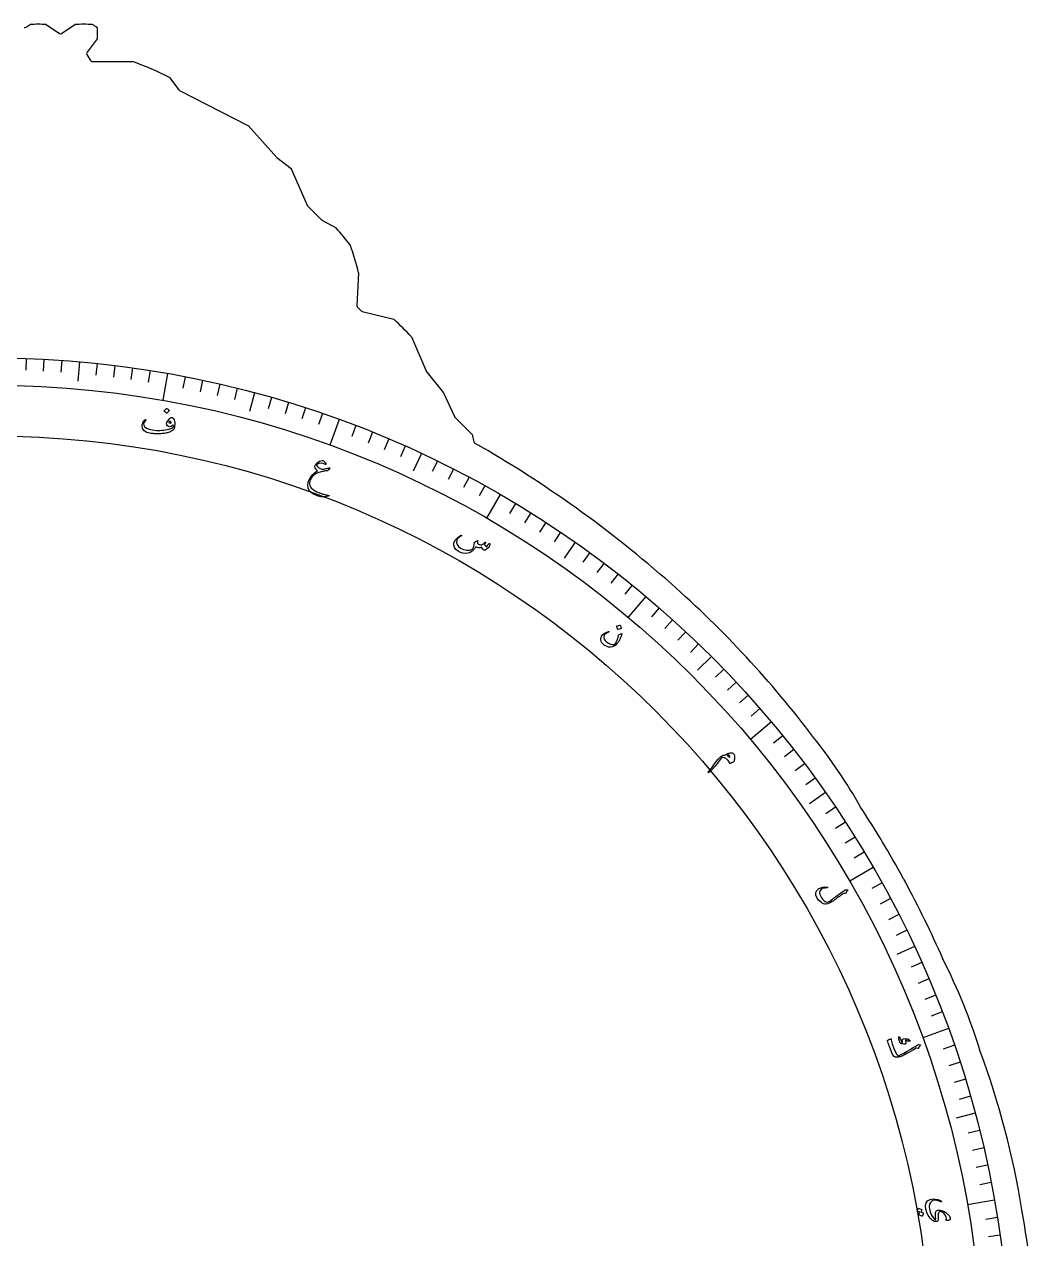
# Model space of a CAD drawing. Header units: millimetres. Extents: x -76 to 76, y -76 to 98.
# Drawn here: x 2.4 to 75.8, y 10 to 98.2 of the extents above; entities that cross this region are included whole.
import ezdxf

# ---------------------------------------------------------------- set-up
doc = ezdxf.new("R2010")
doc.units = ezdxf.units.MM
for name, color, linetype in [('CUT_OUTER', 1, 'Continuous'), ('ENGRAVE', 7, 'Continuous'), ('ENGRAVE_FINE', 8, 'Continuous'), ('TEXT', 5, 'Continuous')]:
    doc.layers.add(name, color=color, linetype=linetype)

msp = doc.modelspace()

# ---------------------------------------------------------------- linework, layer by layer
at = {"layer": 'CUT_OUTER'}
for points in [[(2.5774, 98.0095), (2.8622, 98.1993), (2.8653, 98.2012)], [(4.0279, 98.2012), (4.031, 98.1993), (4.9919, 97.5585)], [(5.1583, 97.5585), (6.1185, 98.1993), (6.1216, 98.2012)], [(7.7499, 97.1542), (7.7479, 97.1514), (6.9992, 96.1888)], [(6.989, 96.0196), (7.2413, 95.5985)], [(7.37, 95.5256), (10.3049, 95.5256), (10.3087, 95.5254)], [(12.9836, 94.3628), (12.9861, 94.3598), (13.6613, 93.4605)], [(13.7129, 93.417), (18.6802, 90.8749), (18.6831, 90.8732), (18.6855, 90.8708), (20.7679, 88.557), (20.7772, 88.5476), (20.7873, 88.539), (21.8203, 87.7356), (21.8231, 87.7331), (21.8248, 87.7298), (22.9754, 85.0844)], [(23.0068, 85.0382), (24.0183, 84.026)], [(24.0516, 84.0009), (25.0772, 83.4315), (25.0802, 83.4296)], [(26.7086, 80.1734), (26.7087, 80.1693), (26.5958, 77.7965)], [(26.6395, 77.6834), (26.912, 77.4108)], [(26.9817, 77.3714), (29.2643, 76.8009), (29.2675, 76.8)], [(30.5464, 75.5203), (30.5479, 75.5171), (31.586, 73.096)], [(31.6059, 73.0625), (32.87, 71.4536), (32.8725, 71.4501), (32.8745, 71.4463), (33.6762, 69.7293)], [(33.706, 69.6867), (34.9637, 68.4282), (34.9662, 68.4256), (34.967, 68.422), (35.0701, 67.9068)], [(66.2785, 36.1573), (66.3654, 35.9983)]]:
    msp.add_lwpolyline(points, dxfattribs=at)
for centre, radius, start, end in [((2.4942, 98.1343), 0.15, 251.583636, 303.690068), ((3.4466, 86.3846), 11.8309, 87.183704, 92.816287), ((6.7614, 85.2024), 13.0145, 87.182148, 92.817879), ((5.2259, 94.5604), 4.2411, 53.478201, 59.141933), ((-0.4968, 97.5613), 8.2568, 357.173706, 2.827973), ((5.0751, 97.6833), 0.15, 236.300401, 303.718677), ((7.1177, 96.0967), 0.15, 142.125016, 210.93096), ((7.37, 95.6756), 0.15, 210.93096, 270), ((0.3287, 68.9067), 28.4281, 63.566824, 69.447768), ((13.7813, 93.5505), 0.15, 216.89965, 242.897752), ((23.1129, 85.1442), 0.15, 203.506252, 224.979338), ((24.1244, 84.132), 0.15, 224.979338, 240.962936), ((12.124, 71.768), 17.4315, 36.554515, 41.989886), ((6.6655, 75.3452), 20.6165, 13.544099, 19.272729), ((26.7456, 77.7894), 0.15, 177.275371, 225), ((27.0181, 77.5169), 0.15, 225, 255.968132), ((15.7479, 62.0097), 20.0383, 42.395131, 47.569958), ((31.7238, 73.1552), 0.15, 203.20714, 218.157227), ((33.8121, 69.7927), 0.15, 205.027751, 224.983094), ((35.2172, 67.9362), 0.15, 191.309932, 237.357677), ((-7.0963, -6.2523), 85.2572, 48.504522, 60.306871), ((-1.5249, 0.0279), 76.8619, 37.1459, 48.513491), ((29.7159, 22.5363), 38.3794, 29.386133, 38.524283), ((0.3727, 0.2232), 75.0656, 28.690622, 33.238714), ((65.6009, 35.8542), 0.7423, 24.103527, 33.20116), ((0.1874, 0.0965), 75.2893, 23.704978, 28.480006), ((29.9322, 10.6349), 43.8781, 17.246438, 26.72148), ((14.824, 2.5199), 60.801, 9.09397, 20.330148), ((17.5879, 1.5848), 58.2356, 1.905618, 10.4323)]:
    msp.add_arc(centre, radius, start, end, dxfattribs=at)
at = {"layer": 'ENGRAVE'}
for points in [[(6.4487, 73.7084), (6.3253, 72.2982)], [(12.8482, 72.8659), (12.5041, 70.9142)], [(19.15, 71.4689), (18.7836, 70.1015)], [(25.3061, 69.5279), (24.6282, 67.6655)], [(31.2695, 67.0577), (30.6713, 65.7747)], [(36.995, 64.0772), (36.0041, 62.3609)], [(42.4389, 60.6091), (41.627, 59.4494)], [(47.5599, 56.6796), (46.2859, 55.1614)], [(52.3188, 52.3188), (51.3178, 51.3178)], [(56.6796, 47.5599), (55.1614, 46.2859)], [(60.6091, 42.4389), (59.4494, 41.627)], [(64.0772, 36.995), (62.3609, 36.0041)], [(67.0577, 31.2695), (65.7747, 30.6713)], [(69.5279, 25.3061), (67.6655, 24.6282)], [(71.4689, 19.15), (70.1015, 18.7836)], [(72.8659, 12.8482), (70.9142, 12.5041)]]:
    msp.add_lwpolyline(points, dxfattribs=at)
for radius in [73.99, 73.99, 72.0081, 68.3275, 68.3275]:
    msp.add_circle((0, 0), radius, dxfattribs=at)
at = {"layer": 'ENGRAVE_FINE'}
for points in [[(2.5822, 73.9449), (2.5526, 73.0961)], [(3.8723, 73.8886), (3.8279, 73.0404)], [(5.1613, 73.8098), (5.102, 72.9625)], [(7.7341, 73.5847), (7.6453, 72.74)], [(9.0171, 73.4385), (8.9136, 72.5954)], [(10.2974, 73.2699), (10.1792, 72.4288)], [(11.5746, 73.0791), (11.4417, 72.2401)], [(14.118, 72.6306), (13.9559, 71.7968)], [(15.3834, 72.3731), (15.2068, 71.5423)], [(16.6441, 72.0936), (16.4531, 71.266)], [(17.8998, 71.7922), (17.6943, 70.968)], [(20.3944, 71.1238), (20.1603, 70.3073)], [(21.6326, 70.757), (21.3842, 69.9447)], [(22.8642, 70.3687), (22.6017, 69.5609)], [(24.0888, 69.9589), (23.8123, 69.1558)], [(26.5156, 69.0756), (26.2113, 68.2827)], [(27.7171, 68.6023), (27.399, 67.8148)], [(28.9102, 68.1082), (28.5783, 67.3263)], [(30.0944, 67.5932), (29.749, 66.8173)], [(32.4351, 66.5018), (32.0627, 65.7384)], [(33.5908, 65.9256), (33.2051, 65.1688)], [(34.7362, 65.3293), (34.3374, 64.5793)], [(35.8711, 64.7131), (35.4593, 63.9702)], [(38.1077, 63.4218), (37.6702, 62.6938)], [(39.2087, 62.7471), (38.7586, 62.0268)], [(40.2978, 62.0532), (39.8352, 61.3409)], [(41.3747, 61.3405), (40.8997, 60.6363)], [(43.4902, 59.8592), (42.991, 59.172)], [(44.5283, 59.091), (44.0171, 58.4127)], [(45.5528, 58.3049), (45.0299, 57.6356)], [(46.5634, 57.501), (46.0289, 56.8409)], [(48.5418, 55.841), (47.9846, 55.1999)], [(49.509, 54.9853), (48.9406, 54.3541)], [(50.4611, 54.1129), (49.8818, 53.4917)], [(51.3978, 53.224), (50.8077, 52.613)], [(53.224, 51.3978), (52.613, 50.8077)], [(54.1129, 50.4611), (53.4917, 49.8818)], [(54.9853, 49.509), (54.3541, 48.9406)], [(55.841, 48.5418), (55.1999, 47.9846)], [(57.501, 46.5634), (56.8409, 46.0289)], [(58.3049, 45.5528), (57.6356, 45.0299)], [(59.091, 44.5283), (58.4127, 44.0171)], [(59.8592, 43.4902), (59.172, 42.991)], [(61.3405, 41.3747), (60.6363, 40.8997)], [(62.0532, 40.2978), (61.3409, 39.8352)], [(62.7471, 39.2087), (62.0268, 38.7586)], [(63.4218, 38.1077), (62.6938, 37.6702)], [(64.7131, 35.8711), (63.9702, 35.4593)], [(65.3293, 34.7362), (64.5793, 34.3374)], [(65.9256, 33.5908), (65.1688, 33.2051)], [(66.5018, 32.4351), (65.7384, 32.0627)], [(67.5932, 30.0944), (66.8173, 29.749)], [(68.1082, 28.9102), (67.3263, 28.5783)], [(68.6023, 27.7171), (67.8148, 27.399)], [(69.0756, 26.5156), (68.2827, 26.2113)], [(69.9589, 24.0888), (69.1558, 23.8123)], [(70.3687, 22.8642), (69.5609, 22.6017)], [(70.757, 21.6326), (69.9447, 21.3842)], [(71.1238, 20.3944), (70.3073, 20.1603)], [(71.7922, 17.8998), (70.968, 17.6943)], [(72.0936, 16.6441), (71.266, 16.4531)], [(72.3731, 15.3834), (71.5423, 15.2068)], [(72.6306, 14.118), (71.7968, 13.9559)], [(73.0791, 11.5746), (72.2401, 11.4417)], [(73.2699, 10.2974), (72.4288, 10.1792)]]:
    msp.add_lwpolyline(points, dxfattribs=at)
at = {"layer": 'TEXT'}
for points in [[(13.1378, 69.6657), (13.1926, 69.6593), (13.2425, 69.6285), (13.2872, 69.5733), (13.3269, 69.4937), (13.3567, 69.3942), (13.3719, 69.2795), (13.3725, 69.1495), (13.3585, 69.0042), (13.35, 68.9522), (13.3372, 68.9049), (13.3201, 68.8622), (13.2986, 68.8241), (13.2351, 68.7522), (13.1489, 68.6883), (13.0402, 68.6325), (12.909, 68.5846), (12.8364, 68.5645), (12.7619, 68.5466), (12.6857, 68.5308), (12.6078, 68.5172), (12.5278, 68.5058), (12.4458, 68.4966), (12.3616, 68.4896), (12.2752, 68.4848), (12.189, 68.4819), (12.1049, 68.4808), (12.0231, 68.4814), (11.9436, 68.4838), (11.8661, 68.4882), (11.7905, 68.4948), (11.7169, 68.5035), (11.6453, 68.5145), (11.3511, 68.5889), (11.1445, 68.7034), (11.0254, 68.8588), (10.994, 69.0556), (10.9991, 69.0994), (11.0095, 69.1485), (11.0253, 69.2029), (11.0464, 69.2628), (11.0756, 69.3275), (11.1116, 69.3891), (11.1544, 69.4475), (11.204, 69.5027), (11.2111, 69.5088), (11.2189, 69.5127), (11.2273, 69.5145), (11.2364, 69.514), (11.2449, 69.5115), (11.2512, 69.5068), (11.2555, 69.5001), (11.2578, 69.4912), (11.258, 69.4819), (11.2563, 69.4735), (11.2527, 69.4662), (11.2471, 69.4598), (11.151, 69.3285), (11.1071, 69.2102), (11.1151, 69.105), (11.1747, 69.0128), (11.3211, 68.9029), (11.5132, 68.8203), (11.7513, 68.7644), (12.0356, 68.735), (12.162, 68.7311), (12.2897, 68.733), (12.4186, 68.7406), (12.5489, 68.754), (12.6804, 68.7732), (12.813, 68.7983), (12.9466, 68.8291), (13.0814, 68.8657), (13.1543, 68.8909), (13.2117, 68.9221), (13.2537, 68.9594), (13.2802, 69.0027), (13.2769, 69.0367), (13.2678, 69.069), (13.2528, 69.0996), (13.2318, 69.1286), (13.229, 69.1304), (13.2249, 69.1293), (13.2196, 69.1252), (13.2131, 69.1183), (13.1626, 69.0638), (13.1103, 69.0254), (13.0564, 69.0034), (13.0007, 68.9976), (12.904, 69.0144), (12.8349, 69.0564), (12.7935, 69.1237), (12.7796, 69.2164), (12.7943, 69.2933), (12.8376, 69.3826), (12.9094, 69.4842), (13.01, 69.5981), (13.0401, 69.6253), (13.0715, 69.6456), (13.104, 69.6591), (13.1378, 69.6657)], [(12.7614, 70.329), (12.7654, 70.3317), (12.7706, 70.3329), (12.7768, 70.3324), (12.7843, 70.3304), (12.8336, 70.2996), (12.8791, 70.2646), (12.9205, 70.2254), (12.9579, 70.1821), (12.9612, 70.1759), (12.9621, 70.1702), (12.9606, 70.165), (12.9567, 70.1601), (12.7909, 69.9798), (12.7853, 69.9758), (12.7789, 69.9758), (12.7719, 69.9796), (12.7642, 69.9875), (12.7575, 69.9942), (12.7469, 70.0045), (12.7323, 70.0182), (12.7137, 70.0355), (12.6909, 70.0562), (12.6634, 70.0806), (12.6313, 70.1086), (12.5945, 70.1401), (12.5898, 70.1451), (12.5878, 70.1497), (12.5885, 70.1537), (12.5919, 70.1572)], [(13.0962, 69.2822), (13.1084, 69.2923), (13.1136, 69.3039), (13.1116, 69.3167), (13.1026, 69.3309), (13.0622, 69.3687), (13.023, 69.3834), (12.985, 69.3749), (12.9483, 69.3432), (12.9423, 69.3326), (12.9396, 69.3227), (12.9402, 69.3135), (12.944, 69.3052), (12.9774, 69.2743), (13.0138, 69.2602), (13.0534, 69.2628), (13.0962, 69.2822)], [(24.0677, 66.5527), (24.1123, 66.5489), (24.1563, 66.5322), (24.1997, 66.5027), (24.2424, 66.4603), (24.2628, 66.4353), (24.2812, 66.4109), (24.2973, 66.3871), (24.3112, 66.364), (24.3231, 66.3416), (24.3329, 66.3201), (24.3407, 66.2995), (24.3464, 66.2799), (24.3484, 66.2621), (24.3419, 66.2539), (24.3269, 66.2554), (24.3034, 66.2666), (24.1527, 66.3333), (23.9973, 66.352), (23.8376, 66.3226), (23.6738, 66.2451), (23.6676, 66.2384), (23.6649, 66.2302), (23.6655, 66.2203), (23.6696, 66.2089), (23.7385, 66.1049), (23.8234, 66.0218), (23.9244, 65.9595), (24.0416, 65.918), (24.0642, 65.9145), (24.0949, 65.9145), (24.1339, 65.918), (24.1811, 65.9251), (24.2686, 65.9423), (24.346, 65.9574), (24.4133, 65.9703), (24.4703, 65.9812), (24.517, 65.99), (24.5536, 65.9968), (24.5799, 66.0016), (24.5959, 66.0043), (24.6169, 66.0032), (24.6251, 65.9942), (24.6204, 65.9772), (24.6028, 65.9523), (24.548, 65.8901), (24.5037, 65.8451), (24.4698, 65.8173), (24.4464, 65.8068), (24.3843, 65.8013), (24.3178, 65.793), (24.2467, 65.7817), (24.1712, 65.7674), (24.0912, 65.7502), (24.0068, 65.73), (23.9179, 65.7067), (23.8247, 65.6805), (23.6287, 65.6022), (23.4607, 65.4877), (23.3207, 65.3373), (23.2085, 65.1512), (23.1677, 65.0427), (23.1487, 64.9351), (23.1512, 64.8285), (23.1753, 64.7228), (23.2707, 64.5585), (23.443, 64.4072), (23.6922, 64.2684), (24.0183, 64.141), (24.0702, 64.1252), (24.1264, 64.1092), (24.187, 64.0929), (24.252, 64.0764), (24.3212, 64.0598), (24.3947, 64.0434), (24.4723, 64.0271), (24.5541, 64.0109), (24.5679, 64.0072), (24.5775, 64.0027), (24.5827, 63.9972), (24.5836, 63.9908), (24.5614, 63.9697), (24.497, 63.9495), (24.3905, 63.93), (24.242, 63.911), (24.1534, 63.9032), (24.0775, 63.901), (24.0145, 63.9045), (23.9644, 63.9137), (23.7844, 63.9656), (23.6248, 64.0225), (23.4855, 64.0846), (23.3664, 64.1521), (23.16, 64.3304), (23.0437, 64.5374), (23.0179, 64.7737), (23.0831, 65.0395), (23.2077, 65.2987), (23.3588, 65.5125), (23.5367, 65.6808), (23.7417, 65.8034), (23.6639, 65.8781), (23.6036, 65.9472), (23.5607, 66.0107), (23.5353, 66.0686), (23.5304, 66.09), (23.5297, 66.1118), (23.533, 66.134), (23.5405, 66.1565), (23.5707, 66.2134), (23.6047, 66.2654), (23.6424, 66.3124), (23.6838, 66.3545), (23.7819, 66.4338), (23.8787, 66.4933), (23.974, 66.5329), (24.0677, 66.5527)], [(36.1946, 60.5102), (36.2048, 60.5179), (36.2145, 60.5221), (36.2236, 60.5226), (36.2322, 60.5195), (36.2413, 60.5124), (36.2476, 60.5038), (36.251, 60.4938), (36.2516, 60.4824), (36.2474, 60.4451), (36.2353, 60.4031), (36.215, 60.3564), (36.1868, 60.305), (36.1323, 60.2259), (36.0701, 60.1571), (36.0002, 60.0984), (35.9225, 60.0499), (35.9001, 60.0405), (35.8789, 60.0355), (35.8588, 60.035), (35.8397, 60.039), (35.7804, 60.0694), (35.7248, 60.1162), (35.673, 60.1793), (35.6248, 60.2587), (35.5173, 60.2123), (35.4151, 60.1995), (35.3183, 60.2202), (35.2265, 60.2745), (35.1945, 60.2266), (35.1623, 60.1813), (35.1298, 60.1388), (35.0972, 60.0989), (35.0643, 60.0614), (35.0307, 60.026), (34.9967, 59.9926), (34.9621, 59.9614), (34.8935, 59.9086), (34.8181, 59.8669), (34.7359, 59.8362), (34.647, 59.8164), (34.4585, 59.8032), (34.2781, 59.8212), (34.1054, 59.8704), (33.9402, 59.9508), (33.7743, 60.0771), (33.6683, 60.222), (33.6221, 60.3858), (33.6357, 60.5688), (33.6557, 60.6263), (33.6886, 60.6891), (33.7346, 60.7572), (33.7935, 60.8306), (33.8652, 60.907), (33.9482, 60.9818), (34.0425, 61.0549), (34.1481, 61.1264), (34.1557, 61.1304), (34.1631, 61.1321), (34.1704, 61.1315), (34.1776, 61.1287), (34.1839, 61.1243), (34.1887, 61.1193), (34.192, 61.1136), (34.1937, 61.1072), (34.1929, 61.0996), (34.1902, 61.0927), (34.1856, 61.0865), (34.179, 61.081), (34.0415, 60.9842), (33.9398, 60.8982), (33.8739, 60.8231), (33.8436, 60.759), (33.8273, 60.5895), (33.8657, 60.4381), (33.9586, 60.3048), (34.1061, 60.1892), (34.3395, 60.0755), (34.563, 60.024), (34.7769, 60.0347), (34.9817, 60.1078), (35.0363, 60.2027), (35.079, 60.3116), (35.1098, 60.4345), (35.1284, 60.5715), (35.1292, 60.586), (35.1319, 60.5979), (35.1366, 60.607), (35.1432, 60.6133), (35.1712, 60.6323), (35.1976, 60.65), (35.2226, 60.6664), (35.2459, 60.6815), (35.2676, 60.695), (35.2875, 60.7067), (35.3054, 60.7164), (35.3215, 60.7243), (35.3295, 60.727), (35.336, 60.7262), (35.3409, 60.7219), (35.3441, 60.7143), (35.3452, 60.7093), (35.3464, 60.7019), (35.3478, 60.6921), (35.3493, 60.6797), (35.3507, 60.6651), (35.3516, 60.6484), (35.3521, 60.6295), (35.3522, 60.6086), (35.3532, 60.5677), (35.3561, 60.5368), (35.3609, 60.5159), (35.3675, 60.5049), (35.4258, 60.4639), (35.4931, 60.4384), (35.5696, 60.4284), (35.6553, 60.4339), (35.6938, 60.4484), (35.7425, 60.4807), (35.8013, 60.5307), (35.8702, 60.5984), (35.8768, 60.6048), (35.8844, 60.609), (35.8932, 60.611), (35.903, 60.6107), (35.9115, 60.6093), (35.9187, 60.6062), (35.9245, 60.6016), (35.929, 60.5953), (35.9293, 60.5753), (35.9163, 60.5458), (35.8901, 60.5066), (35.8506, 60.4578), (35.8809, 60.4006), (35.9203, 60.3514), (35.9688, 60.3102), (36.0264, 60.277), (36.0359, 60.2946), (36.042, 60.3098), (36.0447, 60.3227), (36.0441, 60.3332), (36.0424, 60.3437), (36.043, 60.3529), (36.0461, 60.3606), (36.0514, 60.3669)], [(45.8126, 53.9455), (45.8004, 53.8954), (45.7863, 53.8443), (45.7704, 53.7921), (45.7525, 53.7388), (45.7323, 53.6843), (45.7093, 53.6287), (45.6834, 53.5719), (45.6547, 53.5139), (45.6244, 53.4576), (45.5921, 53.4037), (45.5578, 53.3522), (45.5214, 53.3031), (45.483, 53.2562), (45.4423, 53.2115), (45.3994, 53.1689), (45.3543, 53.1284), (45.3033, 53.089), (45.2518, 53.0563), (45.1997, 53.0303), (45.1472, 53.011), (45.0042, 52.987), (44.8559, 53.0016), (44.7021, 53.055), (44.5426, 53.1469), (44.4401, 53.2284), (44.3631, 53.3154), (44.3118, 53.408), (44.286, 53.5062), (44.2866, 53.6043), (44.3102, 53.7002), (44.3569, 53.7939), (44.4267, 53.8852), (44.5161, 53.9693), (44.6159, 54.0386), (44.7262, 54.093), (44.847, 54.1324), (44.8631, 54.135), (44.8755, 54.1336), (44.8842, 54.1282), (44.8891, 54.1188), (44.8906, 54.1064), (44.8849, 54.0956), (44.8721, 54.0863), (44.8521, 54.0785), (44.7138, 54.0176), (44.6103, 53.945), (44.5416, 53.8609), (44.5076, 53.7654), (44.5076, 53.6661), (44.5416, 53.567), (44.6094, 53.468), (44.7109, 53.3688), (44.8528, 53.2717), (44.9984, 53.2079), (45.1481, 53.1774), (45.302, 53.1802), (45.3061, 53.1814), (45.3108, 53.1843), (45.3161, 53.1889), (45.322, 53.1953), (45.3634, 53.2499), (45.404, 53.3199), (45.4438, 53.4054), (45.4827, 53.5063), (45.5006, 53.5585), (45.5167, 53.6076), (45.531, 53.6535), (45.5435, 53.6963), (45.5539, 53.7359), (45.562, 53.7722), (45.5678, 53.8054), (45.5713, 53.8353), (45.5738, 53.8505), (45.5782, 53.8626), (45.5846, 53.8717), (45.5929, 53.8778), (45.7864, 53.9785), (45.7999, 53.9824), (45.8088, 53.9782), (45.813, 53.9659), (45.8126, 53.9455)], [(45.6853, 54.588), (45.6901, 54.5884), (45.6952, 54.5868), (45.7004, 54.5833), (45.7058, 54.5779), (45.7333, 54.5268), (45.7553, 54.4741), (45.7718, 54.4197), (45.7828, 54.3637), (45.7826, 54.3567), (45.7805, 54.3513), (45.7766, 54.3475), (45.7708, 54.3452), (45.538, 54.2701), (45.5311, 54.2694), (45.5256, 54.2725), (45.5214, 54.2793), (45.5186, 54.2899), (45.5162, 54.2991), (45.512, 54.3132), (45.5062, 54.3323), (45.4987, 54.3564), (45.4892, 54.3857), (45.4775, 54.4204), (45.4635, 54.4605), (45.4473, 54.506), (45.4457, 54.5127), (45.4462, 54.5176), (45.4488, 54.5208), (45.4535, 54.5221)], [(53.3038, 45.1606), (53.3419, 45.1831), (53.3805, 45.2046), (53.4198, 45.2251), (53.4598, 45.2445), (53.5004, 45.2624), (53.5415, 45.2783), (53.5832, 45.2922), (53.6255, 45.3041), (53.7069, 45.32), (53.7769, 45.3245), (53.8357, 45.3175), (53.883, 45.2991), (53.9356, 45.2547), (53.9731, 45.1886), (53.9952, 45.1007), (54.0019, 44.9913), (54.0014, 44.9593), (54, 44.9274), (53.9976, 44.8956), (53.9943, 44.8639), (53.9901, 44.8322), (53.9851, 44.8003), (53.9793, 44.7683), (53.9728, 44.736), (53.9681, 44.7184), (53.9616, 44.7037), (53.9531, 44.6918), (53.9426, 44.6827), (53.8939, 44.6543), (53.8502, 44.6291), (53.8115, 44.6072), (53.7779, 44.5886), (53.7498, 44.5735), (53.7277, 44.5621), (53.7117, 44.5543), (53.7017, 44.5502), (53.6869, 44.5483), (53.6743, 44.5512), (53.6638, 44.5591), (53.6554, 44.5718), (53.5435, 44.7524), (53.4126, 44.8815), (53.2633, 44.9588), (53.0957, 44.9843), (53.0795, 44.9823), (53.0657, 44.9775), (53.0543, 44.9699), (53.0453, 44.9594), (52.9359, 44.8042), (52.8193, 44.6459), (52.6954, 44.4845), (52.5643, 44.32), (52.382, 44.1056), (52.2414, 43.9624), (52.1426, 43.8902), (52.0858, 43.8888), (52.0792, 43.902), (52.0817, 43.9191), (52.0934, 43.9401), (52.1144, 43.9649), (52.1613, 44.013), (52.2088, 44.0646), (52.2568, 44.1197), (52.3054, 44.1784), (52.3547, 44.2403), (52.4046, 44.3051), (52.4553, 44.3727), (52.5067, 44.4431), (52.6789, 44.6795), (52.8209, 44.8603), (52.9328, 44.9853), (53.0148, 45.0543), (53.0578, 45.0807), (53.099, 45.1032), (53.1385, 45.1216), (53.1762, 45.1361), (53.2117, 45.1471), (53.2449, 45.1548), (53.2756, 45.1593), (53.3038, 45.1606)], [(53.4723, 45.1177), (53.4966, 45.1051), (53.5211, 45.091), (53.5458, 45.0753), (53.5708, 45.058), (53.5958, 45.0392), (53.6208, 45.019), (53.6459, 44.9976), (53.6709, 44.9747), (53.6681, 45.034), (53.6598, 45.0803), (53.646, 45.1134), (53.6266, 45.1335), (53.5929, 45.1484), (53.556, 45.1507), (53.5158, 45.1405), (53.4723, 45.1177)], [(62.1865, 35.3837), (62.1962, 35.3835), (62.2045, 35.381), (62.2114, 35.3762), (62.2169, 35.3689), (62.22, 35.3602), (62.2198, 35.3513), (62.2162, 35.3421), (62.2093, 35.3325), (62.1677, 35.2791), (62.1343, 35.2283), (62.1092, 35.1803), (62.0923, 35.135), (62.0853, 35.1205), (62.0732, 35.1107), (62.0561, 35.1056), (62.034, 35.1052), (62.0225, 35.1065), (62.0115, 35.1076), (62.0009, 35.1086), (61.9908, 35.1095), (61.9814, 35.1103), (61.9727, 35.1111), (61.9647, 35.112), (61.9575, 35.1129), (61.9447, 35.1141), (61.9312, 35.1124), (61.9169, 35.1078), (61.9019, 35.1005), (61.8625, 35.0744), (61.8199, 35.0453), (61.7741, 35.0132), (61.7251, 34.9781), (61.6729, 34.9401), (61.6172, 34.8995), (61.5582, 34.8561), (61.4958, 34.8101), (61.4341, 34.7632), (61.3758, 34.7197), (61.3208, 34.6795), (61.2693, 34.6426), (61.2212, 34.6088), (61.1763, 34.5778), (61.1347, 34.5497), (61.0964, 34.5244), (60.9802, 34.4546), (60.863, 34.4011), (60.7448, 34.3638), (60.6258, 34.3426), (60.5482, 34.3436), (60.4645, 34.3657), (60.3747, 34.4086), (60.2788, 34.4725), (60.1862, 34.548), (60.1078, 34.6237), (60.0437, 34.6998), (59.9937, 34.7762), (59.9063, 34.9895), (59.8987, 35.1746), (59.9711, 35.3319), (60.124, 35.4614), (60.2567, 35.5259), (60.4004, 35.5658), (60.555, 35.581), (60.7206, 35.5714), (60.731, 35.5694), (60.739, 35.5655), (60.7445, 35.5598), (60.7476, 35.5523), (60.7491, 35.5432), (60.7487, 35.5355), (60.7464, 35.529), (60.7422, 35.5237), (60.7349, 35.5175), (60.727, 35.5132), (60.7183, 35.5109), (60.7088, 35.5105), (60.5719, 35.5031), (60.4605, 35.4879), (60.3745, 35.4649), (60.314, 35.4343), (60.2113, 35.3213), (60.173, 35.1853), (60.1989, 35.0262), (60.2887, 34.8437), (60.3974, 34.6952), (60.5148, 34.5832), (60.6412, 34.5077), (60.7768, 34.4688), (60.8172, 34.4942), (60.8638, 34.5248), (60.9167, 34.5608), (60.9757, 34.602), (61.041, 34.6488), (61.1126, 34.7014), (61.1905, 34.7597), (61.2748, 34.8238), (61.3623, 34.889), (61.4486, 34.9527), (61.5338, 35.015), (61.6178, 35.0759), (61.7007, 35.1353), (61.7827, 35.1929), (61.8636, 35.2488), (61.9436, 35.303), (62.0187, 35.3586), (62.0282, 35.3634), (62.0375, 35.3669), (62.0468, 35.3692), (62.056, 35.3702)], [(66.7621, 24.4099), (66.7632, 24.4048), (66.7629, 24.3999), (66.761, 24.3951), (66.7576, 24.3906), (66.7539, 24.3881), (66.7497, 24.3862), (66.7449, 24.3849), (66.7396, 24.384), (66.5839, 24.3889), (66.5677, 24.3905), (66.5546, 24.3936), (66.5445, 24.3982), (66.5376, 24.4043), (66.5165, 24.4335), (66.4943, 24.4567), (66.4711, 24.4741), (66.4467, 24.4855), (66.4361, 24.4856), (66.428, 24.4771), (66.4223, 24.46), (66.4191, 24.4342), (66.4194, 24.4179), (66.4203, 24.4012), (66.4216, 24.3842), (66.4235, 24.3668), (66.4259, 24.3489), (66.4289, 24.3303), (66.4325, 24.311), (66.4367, 24.291), (66.4337, 24.2154), (66.3857, 24.1741), (66.293, 24.1671), (66.1556, 24.194), (66.1119, 24.2098), (66.0758, 24.2276), (66.0473, 24.2474), (66.0263, 24.2693), (66.0099, 24.2957), (65.9929, 24.3344), (65.9754, 24.3852), (65.9574, 24.4483), (65.9488, 24.4807), (65.9417, 24.5119), (65.9362, 24.5418), (65.9323, 24.5705), (65.9294, 24.5978), (65.9271, 24.6234), (65.9254, 24.6475), (65.9243, 24.6699), (65.9265, 24.6849), (65.931, 24.6966), (65.9378, 24.7052), (65.9469, 24.7106), (65.9576, 24.7128), (65.9666, 24.7107), (65.9739, 24.7043), (65.9795, 24.6935), (65.9953, 24.6586), (66.0126, 24.6187), (66.0313, 24.5739), (66.0514, 24.5241), (66.0889, 24.4312), (66.1216, 24.3599), (66.1495, 24.3102), (66.1727, 24.2821), (66.1773, 24.2791), (66.1821, 24.2783), (66.1872, 24.2798), (66.1925, 24.2836), (66.1954, 24.2872), (66.1972, 24.2926), (66.198, 24.2998), (66.1978, 24.3089), (66.1882, 24.3902), (66.1856, 24.4248), (66.1873, 24.4558), (66.1931, 24.4832), (66.2032, 24.5071), (66.2171, 24.5293), (66.234, 24.5457), (66.2537, 24.5561), (66.2764, 24.5607), (66.4384, 24.567), (66.5734, 24.544), (66.6813, 24.4916), (66.7621, 24.4099)], [(67.4856, 24.0771), (67.4633, 24.0525), (67.4427, 24.0278), (67.4238, 24.0029), (67.4065, 23.9779), (67.391, 23.9526), (67.3773, 23.9268), (67.3653, 23.9006), (67.3551, 23.8739), (67.3481, 23.8626), (67.3377, 23.8559), (67.3237, 23.8539), (67.3063, 23.8566), (67.2124, 23.8764), (67.2025, 23.878), (67.1942, 23.8788), (67.1877, 23.8787), (67.183, 23.8778), (66.9898, 23.7608), (66.8146, 23.6567), (66.6575, 23.5655), (66.5184, 23.487), (66.3976, 23.4214), (66.295, 23.3689), (66.2109, 23.3295), (66.1451, 23.303), (66.019, 23.2586), (65.9783, 23.2468), (65.9367, 23.2368), (65.8943, 23.2287), (65.851, 23.2225), (65.8068, 23.2183), (65.7617, 23.2162), (65.7157, 23.2163), (65.6687, 23.2186), (65.5805, 23.274), (65.4788, 23.4288), (65.363, 23.6825), (65.2319, 24.035), (65.195, 24.1466), (65.1636, 24.2508), (65.1376, 24.3477), (65.1172, 24.4373), (65.1176, 24.4464), (65.1205, 24.4538), (65.1258, 24.4596), (65.1335, 24.4637), (65.1717, 24.4807), (65.2066, 24.4959), (65.2382, 24.5093), (65.2664, 24.5209), (65.2917, 24.5308), (65.3142, 24.5392), (65.334, 24.546), (65.3512, 24.5513), (65.361, 24.5537), (65.3675, 24.5524), (65.3707, 24.5472), (65.3706, 24.5383), (65.3749, 24.472), (65.3903, 24.3903), (65.4168, 24.2932), (65.4543, 24.1807), (65.5764, 23.8481), (65.6864, 23.5933), (65.7854, 23.4162), (65.874, 23.3172), (65.9522, 23.345), (66.0888, 23.4113), (66.2837, 23.5161), (66.5368, 23.6598), (66.7892, 23.8061), (66.9797, 23.918), (67.1084, 23.9951), (67.1754, 24.0373), (67.1935, 24.0495), (67.2104, 24.0609), (67.2261, 24.0715), (67.2407, 24.0813), (67.254, 24.0903), (67.2657, 24.0984), (67.276, 24.1056), (67.2848, 24.1119), (67.3045, 24.1241), (67.3247, 24.1321), (67.3453, 24.1358), (67.3663, 24.1352), (67.4817, 24.1202), (67.4898, 24.1185), (67.4957, 24.1156), (67.4995, 24.1115), (67.5012, 24.1064), (67.5, 24.0989), (67.497, 24.0916), (67.4922, 24.0843), (67.4856, 24.0771)], [(69.3694, 11.4281), (69.3841, 11.5204), (69.369, 11.6182), (69.3241, 11.7214), (69.2495, 11.8299), (69.1846, 11.8956), (69.1117, 11.947), (69.0309, 11.9841), (68.9421, 12.0069), (68.925, 12.0077), (68.9078, 12.0051), (68.8906, 11.9989), (68.8732, 11.9894), (68.8232, 11.9368), (68.7922, 11.8579), (68.7801, 11.7528), (68.7869, 11.6213), (68.7946, 11.4917), (68.7853, 11.3951), (68.759, 11.3316), (68.7158, 11.3011), (68.618, 11.2825), (68.5273, 11.2873), (68.4439, 11.3155), (68.3676, 11.367), (68.1977, 11.5421), (68.0611, 11.7353), (67.9576, 11.9471), (67.887, 12.1776), (67.8585, 12.4381), (67.9015, 12.6449), (68.0163, 12.7986), (68.2034, 12.8992), (68.312, 12.9235), (68.4335, 12.9303), (68.5681, 12.9194), (68.7157, 12.8907), (68.7575, 12.8789), (68.798, 12.8663), (68.8373, 12.8529), (68.8753, 12.8388), (68.9123, 12.8237), (68.9484, 12.8076), (68.9837, 12.7904), (69.0181, 12.7722), (69.0328, 12.7617), (69.04, 12.7512), (69.0395, 12.7407), (69.0314, 12.7302), (69.0202, 12.7231), (69.0084, 12.7197), (68.9958, 12.72), (68.9826, 12.724), (68.7845, 12.8014), (68.6121, 12.8367), (68.4655, 12.8303), (68.3447, 12.7826), (68.2272, 12.6798), (68.1552, 12.548), (68.1285, 12.3871), (68.1469, 12.1969), (68.2087, 11.9599), (68.2963, 11.7519), (68.4097, 11.5726), (68.5493, 11.4219), (68.5604, 11.4133), (68.5704, 11.411), (68.5794, 11.4151), (68.5874, 11.4255), (68.5989, 11.4643), (68.6032, 11.5291), (68.6004, 11.6198), (68.5902, 11.7365), (68.5845, 11.856), (68.5962, 11.9501), (68.6254, 12.0187), (68.6722, 12.0619), (68.7314, 12.0885), (68.7956, 12.1043), (68.8649, 12.1092), (68.9391, 12.1032), (69.0892, 12.0677), (69.2322, 12.0067), (69.3681, 11.9202), (69.4967, 11.808), (69.5278, 11.7776), (69.5553, 11.7476), (69.5793, 11.718), (69.5998, 11.6889), (69.6169, 11.6604), (69.6307, 11.6327), (69.6412, 11.6059), (69.6484, 11.5799), (69.656, 11.4749), (69.6215, 11.4041), (69.545, 11.3676), (69.4267, 11.3653), (69.3936, 11.3727), (69.373, 11.3856), (69.3649, 11.4041), (69.3694, 11.4281)], [(67.6906, 11.9112), (67.6945, 11.9085), (67.6973, 11.9042), (67.6991, 11.8984), (67.6997, 11.8911), (67.6943, 11.8634), (67.6878, 11.8363), (67.6801, 11.8099), (67.6713, 11.7842), (67.6611, 11.7589), (67.6496, 11.7339), (67.6365, 11.7092), (67.6221, 11.6847), (67.6173, 11.6797), (67.6117, 11.6768), (67.6054, 11.6763), (67.5983, 11.6779), (67.3722, 11.7686), (67.3689, 11.7716), (67.368, 11.7767), (67.3695, 11.7839), (67.3734, 11.7932), (67.3774, 11.7998), (67.3825, 11.8103), (67.3889, 11.8248), (67.3965, 11.8432), (67.4054, 11.8658), (67.4158, 11.8926), (67.4277, 11.9239), (67.4411, 11.9594), (67.2649, 12.0309), (67.2592, 12.0346), (67.257, 12.0403), (67.2582, 12.0479), (67.2629, 12.0576), (67.2669, 12.0659), (67.2729, 12.079), (67.2808, 12.0968), (67.2906, 12.1194), (67.3022, 12.147), (67.3156, 12.1801), (67.3309, 12.2185), (67.3478, 12.2624), (67.3511, 12.2673), (67.3548, 12.2698), (67.3589, 12.27), (67.3634, 12.268), (67.5827, 12.1747), (67.5867, 12.172), (67.5895, 12.1678), (67.5912, 12.162), (67.5919, 12.1546), (67.5885, 12.1312), (67.5839, 12.1083), (67.578, 12.0859), (67.5707, 12.0639), (67.5623, 12.0423), (67.553, 12.0213), (67.5427, 12.0008), (67.5315, 11.9809)]]:
    msp.add_lwpolyline(points, close=True, dxfattribs=at)

doc.saveas('drawing.dxf')
